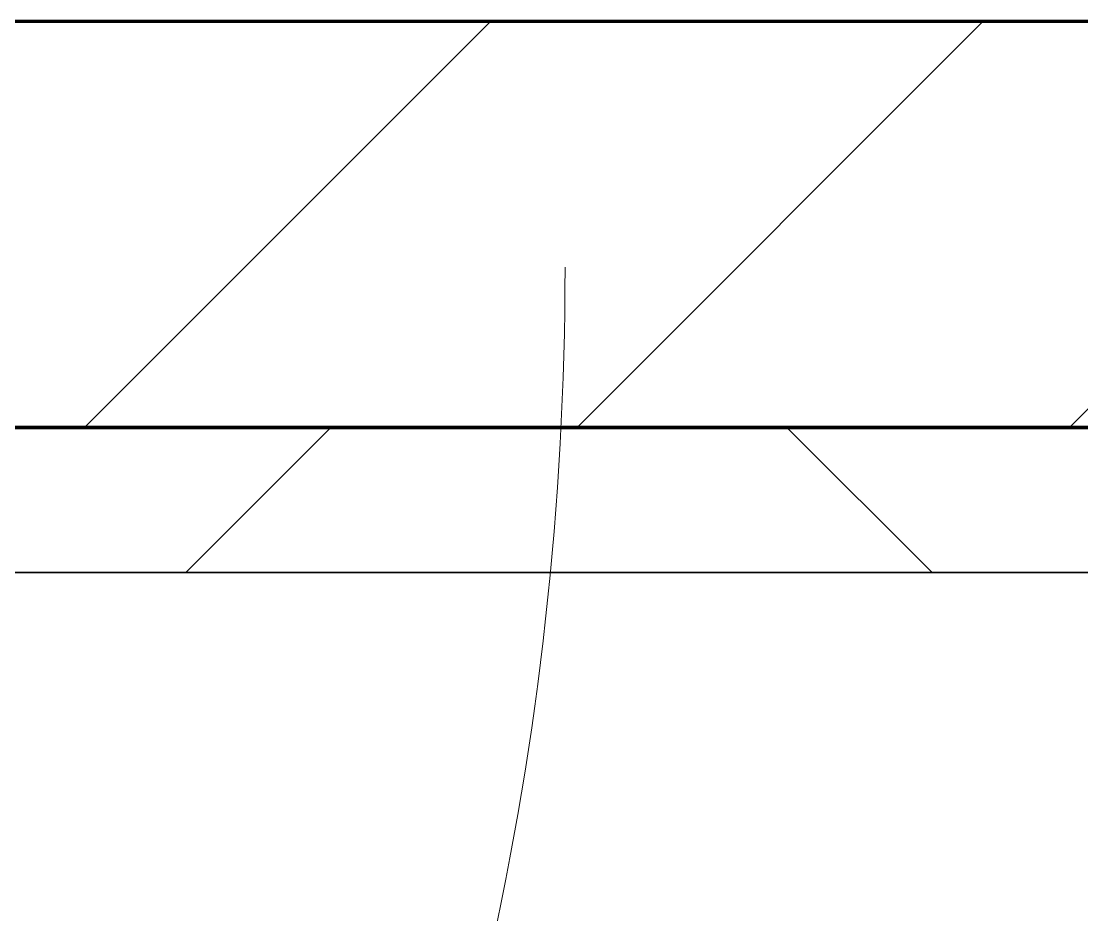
# Model space of a CAD drawing. Header units: millimetres. Extents: x -678720 to -601931, y -306 to 39239.
# Drawn here: x -650369.8 to -650004.3, y 8451.1 to 8759 of the extents above; entities that cross this region are included whole.
import ezdxf
from ezdxf.xclip import XClip

# ---------------------------------------------------------------- set-up
doc = ezdxf.new("R2010")
doc.units = ezdxf.units.MM
doc.header["$XCLIPFRAME"] = 0
for name, color, linetype, lineweight in [('A-DOOR-E', 2, 'Continuous', 25), ('A-DOOR-OPNG', 2, 'Continuous', 9), ('A-GLAZ-CURT', 2, 'Continuous', 9), ('A-WALL', 5, 'Continuous', 35), ('A-WALL-FNSH', 2, 'Continuous', 35), ('A-WALL-PATT', 1, 'Continuous', 35)]:
    doc.layers.add(name, color=color, linetype=linetype, lineweight=lineweight)
doc.layers.add('A11_ALU.SOLID SHEET', color=2, linetype='Continuous')

# ---------------------------------------------------------------- blocks, each defined once
blk = doc.blocks.new('DPA_AC-SG-PI - A1_1200x1300 mm-9660120-4234-01 ENLARGED MULTI-PURPOSE LEVEL - REFLECTED CEILING PLAN - SHEET 5')
at = {"layer": 'A-DOOR-OPNG'}
blk.add_arc((-500, -14.8), 1100, 334.74419, 0, dxfattribs=at)
blk = doc.blocks.new('PPLS-PP19_Custom Tile Pattern - Custom Tile Pattern-V51-4234-01 ENLARGED MULTI-PURPOSE LEVEL - REFLECTED CEILING PLAN - SHEET 5')
at = {"layer": 'A-GLAZ-CURT'}
for p, q in [((-300, 0), (300, 0)), ((300, 0), (-300, 0)), ((195.99, 0), (213.31, 0)), ((213.31, 0), (195.99, 0)), ((230.06, 0), (300, 0)), ((-300, -50), (300, -50)), ((300, -50), (-300, -50))]:
    blk.add_line(p, q, dxfattribs=at)
for points, knots in [([(136.44, 0), (121.66, 0), (86.93, 0), (51.16, 0), (31.18, 0)], [-106.750556, -106.750556, -106.750556, -106.750556, -59.610984, 0, 0, 0, 0]), ([(36.29, 0), (37.77, 0), (48.82, 0), (64.79, 0), (95.91, 0), (124.45, 0), (132.42, 0), (134.6, 0)], [-314.598523, -314.598523, -314.598523, -314.598523, -305.899624, -287.17622, -249.500363, -194.761443, -152.241002, -152.241002, -152.241002, -152.241002]), ([(168.37, 0), (167.68, 0), (162.47, 0), (147.02, 0), (113.45, 0), (90.84, 0), (83.33, 0)], [-543.375029, -543.375029, -543.375029, -543.375029, -530.793311, -458.593899, -401.860199, -374.695153, -374.695153, -374.695153, -374.695153]), ([(83.33, 0), (89.84, 0), (104.42, 0), (116.36, 0), (128.63, 0), (128.95, 0)], [-82.790166, -82.790166, -82.790166, -82.790166, -63.759246, -39.050993, -35.895543, -35.895543, -35.895543, -35.895543]), ([(83.74, 0), (84.1, 0), (102.43, 0), (120.63, 0), (138.28, 0), (138.53, 0)], [-347.429871, -347.429871, -347.429871, -347.429871, -346.313304, -291.370682, -290.5735, -290.5735, -290.5735, -290.5735]), ([(94.4, 0), (94.4, 0), (94.64, 0), (99.11, 0), (108.97, 0), (120.79, 0), (139.94, 0), (163.31, 0), (185.23, 0), (193.62, 0), (194.69, 0), (194.79, 0)], [-2348.345796, -2348.345796, -2348.345796, -2348.345796, -2310.419338, -2233.599744, -2052.234781, -1843.028543, -1530.39897, -1095.004608, -529.74427, -295.064701, -265.121568, -265.121568, -265.121568, -265.121568]), ([(129.02, 0), (129.02, 0), (124.41, 0), (122.35, 0), (114.96, 0), (108.04, 0), (103.09, 0)], [-35.386604, -35.386604, -35.386604, -35.386604, -31.430235, -22.807238, -15.488593, 0, 0, 0, 0]), ([(157.9, 0), (156.77, 0), (151.67, 0), (143.29, 0), (134.04, 0), (126.24, 0), (118.6, 0), (114.23, 0), (111.98, 0), (105.66, 0), (105.23, 0), (105.23, 0)], [-10292.955006, -10292.955006, -10292.955006, -10292.955006, -10098.273015, -9847.788484, -9677.714971, -9567.007022, -9453.21225, -9220.200448, -9012.77275, -8966.157302, -8929.495943, -8929.495943, -8929.495943, -8929.495943]), ([(128.58, 0), (128.8, 0), (130.16, 0), (139.26, 0), (152.67, 0), (161.24, 0), (162.19, 0), (162.75, 0)], [-633.326174, -633.326174, -633.326174, -633.326174, -627.736123, -618.981161, -602.094757, -592.980799, -581.414464, -581.414464, -581.414464, -581.414464]), ([(137.1, 0), (136, 0), (133.64, 0), (129.87, 0), (129.11, 0)], [-670.405967, -670.405967, -670.405967, -670.405967, -651.020627, -640.742133, -640.742133, -640.742133, -640.742133]), ([(193.8, 0), (193.33, 0), (190.11, 0), (183.13, 0), (171, 0), (161.95, 0), (161.28, 0), (158.35, 0), (157.85, 0), (157.77, 0)], [-11665.349007, -11665.349007, -11665.349007, -11665.349007, -11565.880756, -11105.624034, -10839.086983, -10768.332124, -10666.779182, -10580.760289, -10550.278881, -10550.278881, -10550.278881, -10550.278881]), ([(300, 0), (286.53, 0), (254.22, 0), (207.11, 0), (177.41, 0), (159.34, 0), (158.33, 0), (158.3, 0)], [-285.253232, -285.253232, -285.253232, -285.253232, -244.693688, -187.987675, -143.776725, -129.632772, -123.352749, -123.352749, -123.352749, -123.352749]), ([(159.07, 0), (159.13, 0), (160.84, 0), (165.21, 0), (174.15, 0), (185.98, 0), (208.82, 0), (219.42, 0), (230.06, 0)], [-115.643202, -115.643202, -115.643202, -115.643202, -114.681583, -87.660824, -65.295536, -41.623857, -24.459831, 0, 0, 0, 0]), ([(162.75, 0), (165.4, 0), (170.91, 0), (172.61, 0), (172.61, 0)], [-111.264224, -111.264224, -111.264224, -111.264224, -56.742688, -19.085662, -19.085662, -19.085662, -19.085662]), ([(215.18, 0), (211.79, 0), (197.98, 0), (182.99, 0), (174.27, 0), (169.67, 0), (168.99, 0)], [-8902.245086, -8902.245086, -8902.245086, -8902.245086, -8717.832359, -8253.978395, -8152.463617, -8069.855175, -8069.855175, -8069.855175, -8069.855175]), ([(215.19, 0), (214.58, 0), (210.53, 0), (203.98, 0), (187.54, 0), (175.3, 0), (169.49, 0)], [-203.717819, -203.717819, -203.717819, -203.717819, -198.527383, -184.406837, -162.427601, -142.916156, -142.916156, -142.916156, -142.916156]), ([(171.51, 0), (176.48, 0), (193.23, 0), (201.73, 0), (208.76, 0), (211.56, 0), (214.22, 0)], [-7971.819559, -7971.819559, -7971.819559, -7971.819559, -7784.112253, -7606.717214, -7289.299508, -7047.630878, -7047.630878, -7047.630878, -7047.630878]), ([(172.07, 0), (177.66, 0), (187.87, 0), (201.08, 0), (207.47, 0), (213.96, 0), (215.11, 0)], [-255.364076, -255.364076, -255.364076, -255.364076, -237.955587, -223.92608, -215.862851, -208.75215, -208.75215, -208.75215, -208.75215]), ([(215, 0), (220.37, 0), (242.3, 0), (266.73, 0), (281.71, 0), (291.71, 0), (296.52, 0), (297.86, 0), (298.09, 0)], [-7025.096594, -7025.096594, -7025.096594, -7025.096594, -6582.165592, -6068.460911, -5766.029927, -5566.724884, -5280.360606, -5199.253518, -5199.253518, -5199.253518, -5199.253518]), ([(247.1, 0), (246.76, 0), (245.04, 0), (238.34, 0), (226.56, 0), (222.59, 0), (217.4, 0), (215.38, 0)], [-9649.085549, -9649.085549, -9649.085549, -9649.085549, -9581.591397, -9406.094246, -9221.510254, -9016.44624, -8905.918314, -8905.918314, -8905.918314, -8905.918314]), ([(300, 0), (288.22, 0), (262, 0), (230.43, 0), (219.94, 0), (219.02, 0)], [-12528.858583, -12528.858583, -12528.858583, -12528.858583, -11905.454923, -11162.864862, -10856.732305, -10856.732305, -10856.732305, -10856.732305]), ([(219.9, 0), (220.86, 0), (227.84, 0), (242.06, 0), (246.54, 0), (246.96, 0)], [-10670.940496, -10670.940496, -10670.940496, -10670.940496, -10511.382485, -9925.173265, -9834.877357, -9834.877357, -9834.877357, -9834.877357]), ([(284.76, 0), (284.76, 0), (285.09, 0), (287.47, 0), (293.59, 0), (297.76, 0), (300, 0)], [-4110.630118, -4110.630118, -4110.630118, -4110.630118, -4053.389046, -3959.664717, -3862.421465, -3746.95702, -3746.95702, -3746.95702, -3746.95702]), ([(297.38, 0), (295.84, 0), (291.62, 0), (285.38, 0), (284.87, 0)], [-4803.172655, -4803.172655, -4803.172655, -4803.172655, -4358.271401, -4143.037883, -4143.037883, -4143.037883, -4143.037883])]:
    blk.add_open_spline(points, degree=3, knots=knots, dxfattribs=at)
for points in [[(168.74, 0), (168.74, 0), (169.81, 0), (171.51, 0)], [(195.11, 0), (194.91, 0), (194.44, 0), (193.8, 0)]]:
    blk.add_open_spline(points, degree=3, dxfattribs=at)
blk = doc.blocks.new('PPLS-PP19_Custom Tile Pattern - Custom Tile Pattern-V52-4234-01 ENLARGED MULTI-PURPOSE LEVEL - REFLECTED CEILING PLAN - SHEET 5')
at = {"layer": 'A-GLAZ-CURT'}
for p, q in [((-300, 0), (300, 0)), ((300, 0), (-300, 0)), ((-293.07, 0), (-275.75, 0)), ((-275.75, 0), (-293.07, 0)), ((-222.32, 0), (-205, 0)), ((-205, 0), (-222.32, 0)), ((-300, -50), (300, -50)), ((300, -50), (-300, -50))]:
    blk.add_line(p, q, dxfattribs=at)
at = {"layer": 'A-GLAZ-CURT', "flags": 128}
for points in [[(-300, 0), (-291.56, 0), (-283.3, 0), (-275.2, 0), (-267.26, 0), (-259.45, 0), (-251.77, 0), (-244.2, 0), (-236.74, 0), (-229.36, 0), (-222.06, 0), (-214.83, 0), (-207.71, 0), (-200.76, 0), (-194.02, 0), (-187.54, 0)], [(-252.98, 0), (-259.67, 0), (-267.51, 0), (-275.48, 0), (-283.55, 0), (-291.73, 0), (-300, 0)], [(-125.17, 0), (-128.55, 0), (-134.16, 0), (-140.03, 0), (-145.5, 0), (-150.63, 0), (-155.53, 0), (-160.27, 0), (-164.95, 0), (-169.65, 0), (-174.47, 0), (-179.49, 0), (-184.81, 0), (-190.44, 0), (-196.37, 0), (-202.58, 0), (-209.04, 0), (-215.73, 0), (-222.63, 0), (-229.72, 0), (-236.97, 0), (-244.39, 0), (-251.96, 0)], [(-187.06, 0), (-181.38, 0), (-175.58, 0), (-170.25, 0), (-165.64, 0), (-162.01, 0), (-159.53, 0), (-157.46, 0), (-154.52, 0), (-149.42, 0), (-141.84, 0), (-132.81, 0), (-126.08, 0)]]:
    blk.add_lwpolyline(points, dxfattribs=at)
at = {"layer": 'A-GLAZ-CURT'}
for points, knots in [([(-300, 0), (-284.65, 0), (-268.67, 0), (-253.85, 0), (-252.98, 0)], [-5323.127839, -5323.127839, -5323.127839, -5323.127839, -4502.809032, -4451.435865, -4451.435865, -4451.435865, -4451.435865]), ([(-253.04, 0), (-262.78, 0), (-278.03, 0), (-294.48, 0), (-300, 0)], [-14311.641192, -14311.641192, -14311.641192, -14311.641192, -13729.592194, -13439.944408, -13439.944408, -13439.944408, -13439.944408]), ([(-253.69, 0), (-258.13, 0), (-262.64, 0), (-264.9, 0), (-265.4, 0)], [-531.287897, -531.287897, -531.287897, -531.287897, -208.940337, 0, 0, 0, 0]), ([(-258.6, 0), (-257.91, 0), (-256.55, 0), (-254.91, 0), (-254.15, 0)], [-5722.54675, -5722.54675, -5722.54675, -5722.54675, -5657.471696, -5607.327688, -5607.327688, -5607.327688, -5607.327688]), ([(-187.05, 0), (-192.66, 0), (-210.4, 0), (-232.01, 0), (-248.7, 0), (-253.17, 0)], [-1721.001187, -1721.001187, -1721.001187, -1721.001187, -1400.429864, -858.079193, -543.655514, -543.655514, -543.655514, -543.655514]), ([(-187.07, 0), (-195.76, 0), (-216.59, 0), (-239.28, 0), (-252.99, 0)], [-15759.482722, -15759.482722, -15759.482722, -15759.482722, -15131.813646, -14312.651491, -14312.651491, -14312.651491, -14312.651491]), ([(-252.33, 0), (-249.79, 0), (-239.61, 0), (-225.99, 0), (-213.1, 0), (-200.75, 0), (-192.83, 0), (-187.88, 0)], [-5568.921334, -5568.921334, -5568.921334, -5568.921334, -5413.335975, -5017.494783, -4832.723979, -4666.091899, -4378.324359, -4378.324359, -4378.324359, -4378.324359]), ([(-252.19, 0), (-222.89, 0), (-173.87, 0), (-129.95, 0), (-110.8, 0), (-99.5, 0), (-91.46, 0)], [-4435.939865, -4435.939865, -4435.939865, -4435.939865, -2700.551212, -1002.059161, -460.363443, 0, 0, 0, 0]), ([(-187.78, 0), (-190.99, 0), (-202.64, 0), (-216.65, 0), (-231.26, 0), (-233.46, 0), (-234, 0)], [-1593.461244, -1593.461244, -1593.461244, -1593.461244, -1422.553702, -978.033455, -846.069444, -682.911962, -682.911962, -682.911962, -682.911962]), ([(-233.49, 0), (-233.44, 0), (-232.38, 0), (-230.74, 0), (-225.3, 0), (-223.63, 0)], [-455.274641, -455.274641, -455.274641, -455.274641, -440.605512, -119.536984, 0, 0, 0, 0]), ([(-223.63, 0), (-219.39, 0), (-206.68, 0), (-194.38, 0), (-187.08, 0)], [-5463.295695, -5463.295695, -5463.295695, -5463.295695, -5161.076232, -4766.836514, -4766.836514, -4766.836514, -4766.836514]), ([(-187.07, 0), (-186.85, 0), (-180.64, 0), (-171.77, 0), (-158.7, 0), (-157.22, 0)], [-4362.668859, -4362.668859, -4362.668859, -4362.668859, -4349.945572, -4000.813434, -3840.635403, -3840.635403, -3840.635403, -3840.635403]), ([(-133.82, 0), (-135.51, 0), (-137.8, 0), (-149.31, 0), (-162.01, 0), (-174.62, 0), (-184.11, 0), (-187.07, 0)], [-2731.647847, -2731.647847, -2731.647847, -2731.647847, -2418.507304, -2308.929706, -2113.765672, -1763.376603, -1606.057465, -1606.057465, -1606.057465, -1606.057465]), ([(-72.93, 0), (-75.51, 0), (-91.45, 0), (-127.82, 0), (-167.88, 0), (-186.86, 0)], [-19442.345229, -19442.345229, -19442.345229, -19442.345229, -18935.241197, -17136.203329, -15764.469164, -15764.469164, -15764.469164, -15764.469164]), ([(-137.88, 0), (-140.56, 0), (-147.66, 0), (-147.69, 0), (-158.72, 0), (-174.02, 0), (-181.08, 0), (-186.26, 0), (-186.76, 0)], [-3187.727384, -3187.727384, -3187.727384, -3187.727384, -2919.378265, -2477.344047, -2237.412286, -2029.680487, -1755.085331, -1726.685667, -1726.685667, -1726.685667, -1726.685667]), ([(-186.42, 0), (-186.13, 0), (-180.73, 0), (-169.02, 0), (-152.12, 0), (-136.84, 0), (-127.33, 0), (-124.19, 0), (-123.43, 0), (-123.28, 0)], [-4755.090697, -4755.090697, -4755.090697, -4755.090697, -4739.070012, -4465.409639, -4149.119819, -3839.893365, -3647.167523, -3488.92562, -3439.852845, -3439.852845, -3439.852845, -3439.852845]), ([(-152.35, 0), (-151.03, 0), (-147.71, 0), (-143.57, 0), (-138.62, 0)], [-3494.978217, -3494.978217, -3494.978217, -3494.978217, -3371.022232, -3227.460399, -3227.460399, -3227.460399, -3227.460399]), ([(-118.78, 0), (-121.86, 0), (-126.28, 0), (-136.96, 0), (-147.46, 0), (-150.03, 0), (-150.57, 0)], [-5938.474035, -5938.474035, -5938.474035, -5938.474035, -5700.061948, -5508.838257, -5298.784692, -5196.16478, -5196.16478, -5196.16478, -5196.16478]), ([(-150.34, 0), (-150.07, 0), (-147.75, 0), (-142.6, 0), (-127.26, 0), (-107.3, 0), (-90.42, 0), (-75.26, 0), (-68.41, 0), (-65.12, 0), (-63.63, 0)], [-4948.728362, -4948.728362, -4948.728362, -4948.728362, -4883.323924, -4440.880425, -4054.690705, -3793.097032, -3402.597032, -3144.956779, -3050.982048, -2969.237017, -2969.237017, -2969.237017, -2969.237017]), ([(-55.22, 0), (-62.96, 0), (-79.45, 0), (-110.94, 0), (-130.52, 0), (-147.74, 0), (-149.07, 0)], [-8011.468207, -8011.468207, -8011.468207, -8011.468207, -7508.296369, -7004.680444, -6449.282163, -6277.220794, -6277.220794, -6277.220794, -6277.220794]), ([(-148.23, 0), (-146.94, 0), (-140.15, 0), (-137.28, 0), (-133.93, 0), (-128.78, 0), (-126.5, 0)], [-6162.058746, -6162.058746, -6162.058746, -6162.058746, -6017.569127, -5560.701257, -5364.112219, -5231.017328, -5231.017328, -5231.017328, -5231.017328]), ([(-121.15, 0), (-123.02, 0), (-128.77, 0), (-139.03, 0), (-146.11, 0), (-146.95, 0)], [-1043.30549, -1043.30549, -1043.30549, -1043.30549, -945.742622, -741.901385, -489.130243, -489.130243, -489.130243, -489.130243]), ([(-146.69, 0), (-146.59, 0), (-145.49, 0), (-135.69, 0), (-128.29, 0), (-125.15, 0)], [-420.34245, -420.34245, -420.34245, -420.34245, -406.956646, -290.263673, 0, 0, 0, 0]), ([(-127.41, 0), (-131.63, 0), (-133.16, 0), (-134.09, 0), (-134.15, 0)], [-8540.990293, -8540.990293, -8540.990293, -8540.990293, -8266.114998, -8246.473386, -8246.473386, -8246.473386, -8246.473386]), ([(-134.15, 0), (-133.32, 0), (-130.73, 0), (-124.83, 0), (-121.22, 0)], [-7657.439573, -7657.439573, -7657.439573, -7657.439573, -7293.749979, -6953.491895, -6953.491895, -6953.491895, -6953.491895]), ([(-120.39, 0), (-120.67, 0), (-122.29, 0), (-129.25, 0), (-133.82, 0)], [-2896.925332, -2896.925332, -2896.925332, -2896.925332, -2840.280255, -2731.647847, -2731.647847, -2731.647847, -2731.647847]), ([(-113.43, 0), (-113.44, 0), (-113.96, 0), (-119.73, 0), (-125.43, 0), (-127.03, 0), (-127.41, 0)], [-328.499627, -328.499627, -328.499627, -328.499627, -282.672656, -98.539552, -24.539552, 0, 0, 0, 0]), ([(-126.5, 0), (-122.44, 0), (-108.71, 0), (-86.68, 0), (-64.95, 0), (-57.31, 0), (-55.19, 0)], [-5231.017328, -5231.017328, -5231.017328, -5231.017328, -4994.692869, -4542.524482, -4008.285538, -3774.586783, -3774.586783, -3774.586783, -3774.586783]), ([(-125.15, 0), (-124.93, 0), (-121.96, 0), (-113.01, 0), (-98.9, 0), (-85.29, 0), (-71.67, 0), (-65.93, 0), (-65.07, 0)], [-3362.7396, -3362.7396, -3362.7396, -3362.7396, -3342.215224, -3074.362186, -2902.289527, -2605.247022, -2322.099534, -2241.8264, -2241.8264, -2241.8264, -2241.8264]), ([(-86.16, 0), (-91.37, 0), (-102.3, 0), (-114.52, 0), (-120.72, 0)], [-1681.3698, -1681.3698, -1681.3698, -1681.3698, -1374.161226, -1050.856125, -1050.856125, -1050.856125, -1050.856125]), ([(-120.17, 0), (-119.27, 0), (-111.37, 0), (-92.04, 0), (-74.02, 0), (-62.74, 0), (-60.36, 0), (-59.97, 0)], [-6921.147306, -6921.147306, -6921.147306, -6921.147306, -6839.55839, -6236.997189, -5713.340575, -5140.470607, -5006.787413, -5006.787413, -5006.787413, -5006.787413]), ([(-36.33, 0), (-36.43, 0), (-37.27, 0), (-45.02, 0), (-46.13, 0), (-60.59, 0), (-81.23, 0), (-99.51, 0), (-114.02, 0), (-117.28, 0), (-118.78, 0)], [-1855.773136, -1855.773136, -1855.773136, -1855.773136, -1810.870157, -1672.078046, -1405.135169, -1060.00838, -740.068933, -229.489605, -116.330425, 0, 0, 0, 0]), ([(-117.74, 0), (-117.19, 0), (-114.78, 0), (-113.43, 0), (-113.43, 0)], [-821.249067, -821.249067, -821.249067, -821.249067, -394.672656, -330.879064, -330.879064, -330.879064, -330.879064]), ([(-36.62, 0), (-36.62, 0), (-40.35, 0), (-44.32, 0), (-58.97, 0), (-85.2, 0), (-107.61, 0), (-116.56, 0), (-117.56, 0)], [-4069.478503, -4069.478503, -4069.478503, -4069.478503, -3858.647035, -3538.256648, -2842.901703, -2193.204658, -1433.981041, -985.49888, -985.49888, -985.49888, -985.49888]), ([(-115.82, 0), (-114.96, 0), (-110.41, 0), (-96.78, 0), (-77.28, 0), (-63.68, 0), (-55.76, 0)], [-5724.064692, -5724.064692, -5724.064692, -5724.064692, -5430.283136, -5103.229623, -4799.173296, -4384.389977, -4384.389977, -4384.389977, -4384.389977]), ([(9.32, 0), (9.08, 0), (7.65, 0), (2.57, 0), (-12.23, 0), (-25.64, 0), (-40, 0), (-56.24, 0), (-75.59, 0), (-94, 0), (-112.01, 0), (-114.94, 0), (-115.63, 0)], [-2922.926651, -2922.926651, -2922.926651, -2922.926651, -2882.788014, -2720.818881, -2518.50168, -2125.455881, -1792.521578, -1466.981642, -1208.454564, -789.402658, -501.969187, -243.577221, -243.577221, -243.577221, -243.577221])]:
    blk.add_open_spline(points, degree=3, knots=knots, dxfattribs=at)
blk = doc.blocks.new('*U321')
at = {"layer": 'A-GLAZ-CURT', "rotation": 180}
for name, p in [('PPLS-PP19_Custom Tile Pattern - Custom Tile Pattern-V52-4234-01 ENLARGED MULTI-PURPOSE LEVEL - REFLECTED CEILING PLAN - SHEET 5', (-17465, -710)), ('PPLS-PP19_Custom Tile Pattern - Custom Tile Pattern-V51-4234-01 ENLARGED MULTI-PURPOSE LEVEL - REFLECTED CEILING PLAN - SHEET 5', (-16865, -710))]:
    blk.add_blockref(name, p, dxfattribs=at)
blk = doc.blocks.new('*U743')
blk.add_lwpolyline([(21173.36, -580), (28210, -580), (28210, -6849.96), (45954.15, -6849.96), (45954.15, 600), (82995.06, 600), (83086.47, 650), (90052, 650), (90392, 990), (103159.16, 990), (103159.16, 4990), (21173.36, 4990), (21173.36, 3485.45), (21203.36, 3485.45), (21203.36, 925.54), (21173.36, 925.54), (21173.36, -580)])

msp = doc.modelspace()

# ---------------------------------------------------------------- block references
at = {"layer": 'A11_ALU.SOLID SHEET'}
ref = msp.add_blockref('*U743', (-744682.37, 3579.02), dxfattribs=at)
XClip(ref).set_block_clipping_path([(69798.6834257276, -3885.5002684942), (120965.0023936313, 33679.9972602262)])

# ---------------------------------------------------------------- next in the draw order: hatches: boundary and pattern name
at = {"layer": 'A-WALL-PATT', "lineweight": 9}
h = msp.add_hatch(dxfattribs=at)
h.set_pattern_fill('FP_2', color=256, style=0, pattern_type=2)
h.set_pattern_definition([(45, (0, 0), (-84.852814, 84.852814), [])])
h.paths.add_polyline_path([(-645614.94, 8619.02), (-644025.62, 8619.02), (-644076.02, 8641.53), (-644079.79, 8639.36), (-644084.96, 8639.36), (-644091.03, 8644.02), (-644092.03, 8648.69), (-644157.37, 8677.88), (-644139.02, 8718.97), (-643915.31, 8619.02), (-632557.37, 8619.02), (-632557.37, 8759.02), (-674883.69, 8759.02), (-674883.69, 8619.02), (-672825.62, 8619.02), (-672876.02, 8641.53), (-672879.79, 8639.36), (-672884.96, 8639.36), (-672891.03, 8644.02), (-672892.03, 8648.69), (-672957.37, 8677.88), (-672939.02, 8718.97), (-672715.31, 8619.02), (-669225.62, 8619.02), (-669276.02, 8641.53), (-669279.79, 8639.36), (-669284.96, 8639.36), (-669291.03, 8644.02), (-669292.03, 8648.69), (-669357.37, 8677.88), (-669339.02, 8718.97), (-669115.31, 8619.02), (-665625.62, 8619.02), (-665676.02, 8641.53), (-665679.79, 8639.36), (-665684.96, 8639.36), (-665691.03, 8644.02), (-665692.03, 8648.69), (-665757.37, 8677.88), (-665739.02, 8718.97), (-665515.31, 8619.02), (-662025.62, 8619.02), (-662076.02, 8641.53), (-662079.79, 8639.36), (-662084.96, 8639.36), (-662091.03, 8644.02), (-662092.03, 8648.69), (-662157.37, 8677.88), (-662139.02, 8718.97), (-661915.31, 8619.02), (-658425.62, 8619.02), (-658476.02, 8641.53), (-658479.79, 8639.36), (-658484.96, 8639.36), (-658491.03, 8644.02), (-658492.03, 8648.69), (-658557.37, 8677.88), (-658539.02, 8718.97), (-658315.31, 8619.02), (-654825.62, 8619.02), (-654876.02, 8641.53), (-654879.79, 8639.36), (-654884.96, 8639.36), (-654891.03, 8644.02), (-654892.03, 8648.69), (-654957.37, 8677.88), (-654939.02, 8718.97), (-654715.31, 8619.02), (-651225.62, 8619.02), (-651276.02, 8641.53), (-651279.79, 8639.36), (-651284.96, 8639.36), (-651291.03, 8644.02), (-651292.03, 8648.69), (-651357.37, 8677.88), (-651339.02, 8718.97), (-651115.31, 8619.02), (-647625.62, 8619.02), (-647676.02, 8641.53), (-647679.79, 8639.36), (-647684.96, 8639.36), (-647691.03, 8644.02), (-647692.03, 8648.69), (-647757.37, 8677.88), (-647739.02, 8718.97), (-647515.31, 8619.02), (-645746.78, 8619.02)])
h = msp.add_hatch(dxfattribs=at)
h.set_pattern_fill('FP_3', color=256, style=0, pattern_type=2)
h.set_pattern_definition([(45, (0, 0), (-212.13203, 212.13203), []), (135, (0, 0), (-212.13203, -212.13203), [])])
h.paths.add_polyline_path([(-637582.37, 8569.02), (-637582.37, 8619.02), (-643915.31, 8619.02), (-643803.39, 8569.02), (-641132.34, 8569.02)])
h.paths.add_polyline_path([(-659985.63, 8569.02), (-658313.71, 8569.02), (-658425.62, 8619.02), (-661915.31, 8619.02), (-661803.39, 8569.02), (-660051.55, 8569.02)])
h.paths.add_polyline_path([(-653657.25, 8569.02), (-651113.71, 8569.02), (-651225.62, 8619.02), (-654715.31, 8619.02), (-654603.39, 8569.02), (-653782.37, 8569.02)])
h.paths.add_polyline_path([(-643913.71, 8569.02), (-644025.62, 8619.02), (-647515.31, 8619.02), (-647403.39, 8569.02), (-643966.93, 8569.02)])
h.paths.add_polyline_path([(-658203.39, 8569.02), (-654713.71, 8569.02), (-654825.62, 8619.02), (-658315.31, 8619.02), (-658205.78, 8570.08)])
h.paths.add_polyline_path([(-662292.85, 8569.02), (-661913.71, 8569.02), (-662025.62, 8619.02), (-665515.31, 8619.02), (-665403.39, 8569.02), (-662358.77, 8569.02)])
h.paths.add_polyline_path([(-647513.71, 8569.02), (-647625.62, 8619.02), (-651115.31, 8619.02), (-651003.39, 8569.02), (-647526.64, 8569.02)])
h.paths.add_polyline_path([(-666973.22, 8569.02), (-665513.71, 8569.02), (-665625.62, 8619.02), (-669115.31, 8619.02), (-669003.39, 8569.02), (-667105.06, 8569.02)])
h.paths.add_polyline_path([(-670928.45, 8569.02), (-669113.71, 8569.02), (-669225.62, 8619.02), (-672715.31, 8619.02), (-672603.39, 8569.02), (-670994.37, 8569.02)])
h.paths.add_polyline_path([(-672906.07, 8569.02), (-672713.71, 8569.02), (-672825.62, 8619.02), (-674883.69, 8619.02), (-674883.69, 8569.02), (-672957.37, 8569.02)])

# ---------------------------------------------------------------- next in the draw order: linework, layer by layer
at = {"layer": 'A-WALL', "color": 7, "lineweight": 70}
for p, q in [((-651382.37, 8759.02), (-650182.37, 8759.02)), ((-650182.37, 8759.02), (-647782.37, 8759.02)), ((-650182.37, 8619.02), (-651115.31, 8619.02)), ((-651115.31, 8619.02), (-650182.37, 8619.02)), ((-647782.37, 8619.02), (-650182.37, 8619.02)), ((-650182.37, 8619.02), (-647782.37, 8619.02))]:
    msp.add_line(p, q, dxfattribs=at)
at = {"layer": 'A-WALL-FNSH', "color": 250}
for p, q in [((-650182.37, 8569.02), (-651003.39, 8569.02)), ((-647782.37, 8569.02), (-650182.37, 8569.02))]:
    msp.add_line(p, q, dxfattribs=at)

# ---------------------------------------------------------------- next in the draw order: block references
msp.add_blockref('*U321', (-633017.37, 9279.02))
at = {"layer": 'A-DOOR-E'}
msp.add_blockref('DPA_AC-SG-PI - A1_1200x1300 mm-9660120-4234-01 ENLARGED MULTI-PURPOSE LEVEL - REFLECTED CEILING PLAN - SHEET 5', (-650782.37, 8689.02), dxfattribs=at)

doc.saveas('drawing.dxf')
